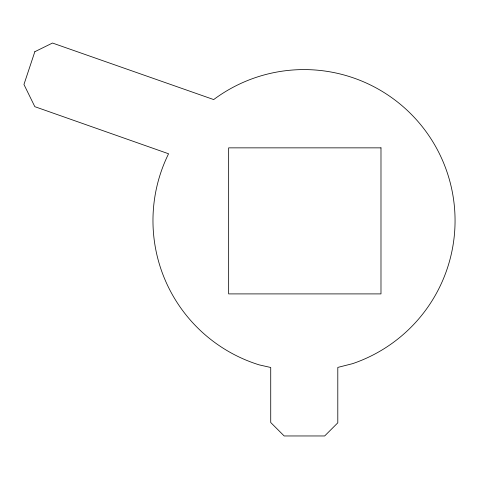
<?xml version="1.0" encoding="UTF-8"?>
<svg xmlns="http://www.w3.org/2000/svg" width="479" height="479" viewBox="0 0 479 479"><rect width="100%" height="100%" fill="white"/><g stroke="black" fill="none" stroke-linecap="round" stroke-linejoin="round"><path stroke-width="0.72" d="M34.829 51.714L23.95 84.478L34.829 106.673L168.572 153.771A151.047 151.047 0 0 0 259.169 364.866L270.725 367.489L270.725 422.514L284.173 435.962L324.654 435.962L337.797 422.819L337.797 367.411L352.514 363.681A151.047 151.047 0 0 0 437.716 150.358A151.047 151.047 0 0 0 213.688 99.572L52.498 43.038L34.829 51.714M380.985 147.855L228.651 147.855L228.651 293.902L380.985 293.902L380.985 147.855"/></g></svg>
